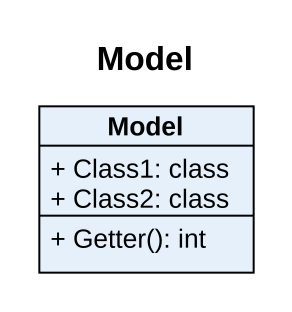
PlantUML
@startuml
title Model
hide circle
hide empty members
skinparam classAttributeIconSize 0
class Model {
  + Class1: class
  + Class2: class
  + Getter(): int
}
@enduml
